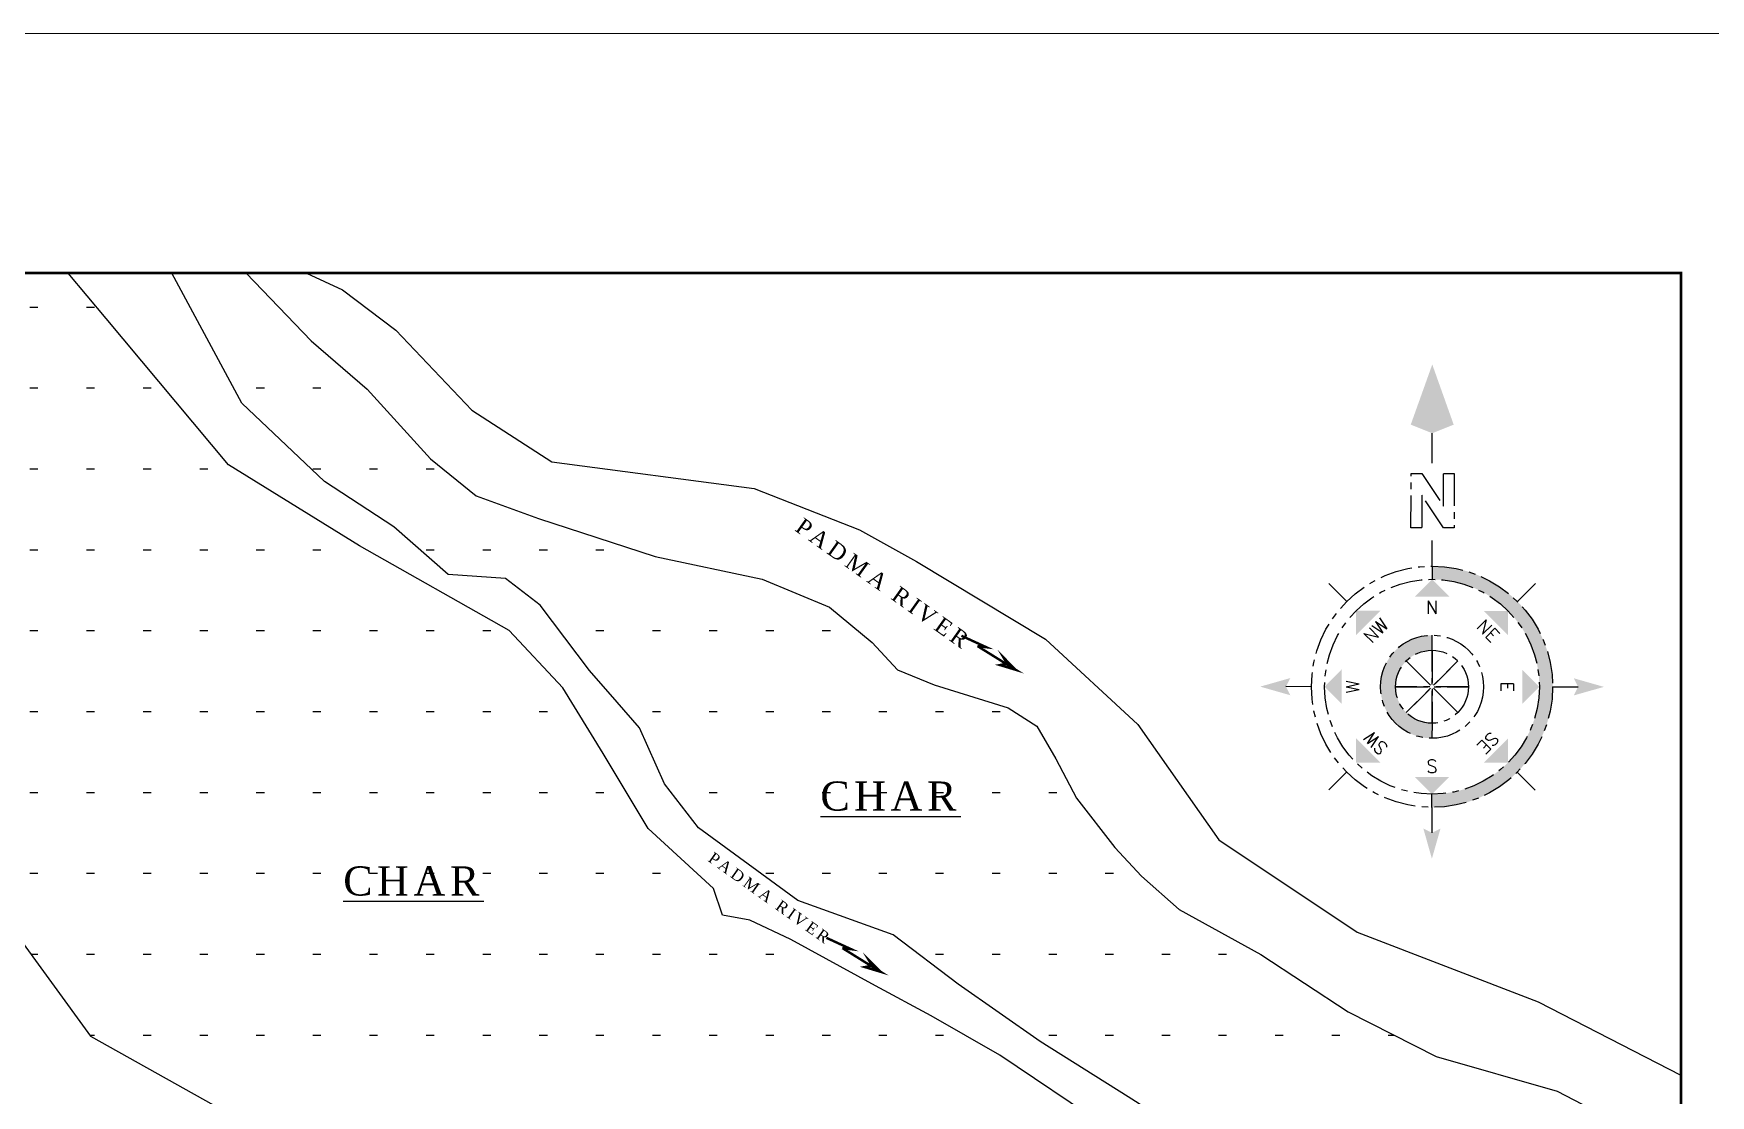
# Model space of a CAD drawing. Header units: inches. Extents: x -885 to 26362, y -28010 to 990.
# Drawn here: x 4331.4 to 4412.8, y -2359.7 to -2308.2 of the extents above; entities that cross this region are included whole.
import ezdxf
from ezdxf.enums import TextEntityAlignment as Align

# ---------------------------------------------------------------- set-up
doc = ezdxf.new("R2010")
doc.units = ezdxf.units.IN
doc.header["$MEASUREMENT"] = 0
doc.linetypes.add('CENTER', pattern=[2, 1.25, -0.25, 0.25, -0.25])
doc.layers.add('Final_Alingment', color=2, linetype='Continuous')
doc.layers.add('Text', color=7, linetype='Continuous')
doc.layers.add('Long Section Labels', color=7, linetype='Continuous', lineweight=9)
doc.styles.add('ROMANS', font='romans.shx', dxfattribs={"width": 0.8, "height": 100})
doc.styles.add('Text', font='times.ttf', dxfattribs={"height": 240})
pattern_1 = [(0, (-624.1878, -22766.3663), (0, 3.9241642), [0.3924164, -2.35449854])]

# ---------------------------------------------------------------- blocks, each defined once
blk = doc.blocks.new('Anno_North_J_Metric')
at = {"linetype": 'ByBlock', "lineweight": -2}
h = blk.add_hatch(color=0, dxfattribs=at)
h.paths.add_polyline_path([(-4.167, 0), (-4.679, 0, 1), (4.679, 0), (4.167, 0, -1)])
h.paths.add_polyline_path([(1.414, 0), (2, 0, 1), (-2, 0), (-1.414, 0, -1)])
at = {"color": 0, "linetype": 'ByBlock', "lineweight": -2}
for p, q in [((0, 4.679), (0, 5.667)), ((-3.308, 3.308), (-4.007, 4.007)), ((3.308, 3.308), (4.007, 4.007)), ((0, 1.414), (0, -1.414)), ((0, -1.414), (0, 1.414)), ((-1, 1), (1, -1)), ((-1, -1), (1, 1)), ((1, -1), (-1, 1)), ((1, 1), (-1, -1)), ((6.169, 0.401), (6.169, 0.821)), ((6.169, 0.821), (8.269, 0.821)), ((8.269, 0.821), (8.269, 0.401)), ((-4.679, 0), (-5.667, 0)), ((-4.679, 0), (-4.167, 0)), ((-1.414, 0), (-2, 0)), ((-1.414, 0), (1.414, 0)), ((1.414, 0), (-1.414, 0)), ((1.414, 0), (2, 0)), ((4.679, 0), (4.167, 0)), ((4.679, 0), (5.667, 0)), ((7.429, 0.401), (6.169, 0.401)), ((6.169, -0.439), (7.429, 0.401)), ((8.269, 0.401), (7.009, -0.439)), ((8.667, 0), (9.833, 0)), ((6.169, -0.859), (6.169, -0.439)), ((7.009, -0.439), (8.269, -0.439)), ((8.269, -0.439), (8.269, -0.859)), ((8.269, -0.859), (6.169, -0.859)), ((-3.308, -3.308), (-4.007, -4.007)), ((3.308, -3.308), (4.007, -4.007)), ((0, -4.679), (0, -5.667))]:
    blk.add_line(p, q, dxfattribs=at)
for radius in [4.679, 4.167, 2, 1.414]:
    blk.add_circle((0, 0), radius, dxfattribs=at)
for points in [[(-0.333, 5.5), (0, 5.667), (0, 6.667)], [(0, 6.667), (0.333, 5.5), (0, 5.667)], [(0, 4.167), (0.667, 3.5), (-0.667, 3.5)], [(-2.946, 2.946), (-2.003, 2.946), (-2.946, 2.003)], [(2.946, 2.946), (2.946, 2.003), (2.003, 2.946)], [(-4.167, 0), (-3.5, 0.667), (-3.5, -0.667)], [(4.167, 0), (3.5, -0.667), (3.5, 0.667)], [(12.5, 0), (10.167, 0.833), (9.833, 0)], [(-6.667, 0), (-5.5, 0.333), (-5.667, 0)], [(-5.5, -0.333), (-5.667, 0), (-6.667, 0)], [(9.833, 0), (10.167, -0.833), (12.5, 0)], [(-2.946, -2.946), (-2.946, -2.003), (-2.003, -2.946)], [(2.946, -2.946), (2.003, -2.946), (2.946, -2.003)], [(0, -4.167), (-0.667, -3.5), (0.667, -3.5)], [(0, -6.667), (-0.333, -5.5), (0, -5.667)], [(0.333, -5.5), (0, -5.667), (0, -6.667)]]:
    blk.add_solid(points, dxfattribs=at)
at = {"color": 0, "linetype": 'ByBlock', "lineweight": -2, "style": 'ROMANS'}
blk.add_text('W', height=0.5, dxfattribs=at).set_placement((0, 2.833), align=Align.CENTER)
for s, rotation, p in [('SW', 45, (-2.003, 2.003)), ('NW', 315, (2.003, 2.003)), ('S', 270, (-3.333, 0)), ('N', 270, (2.833, 0)), ('SE', 135, (-2, -2)), ('NE', 225, (2, -2)), ('E', 180, (0, -2.667))]:
    blk.add_text(s, height=0.5, rotation=rotation, dxfattribs=at).set_placement(p, align=Align.CENTER)

msp = doc.modelspace()

# ---------------------------------------------------------------- hatches: boundary and pattern name
at = {"layer": 'Text', "lineweight": 25}
h = msp.add_hatch(dxfattribs=at)
h.set_pattern_fill('ACAD_ISO07W100', color=0, scale=0.784833, style=0)
h.set_pattern_definition(pattern_1)
h.paths.add_polyline_path([(4354.502538, -2337.161061), (4347.247089, -2333.049069), (4340.889222, -2329.121969), (4334.949346, -2322.023976), (4333.107047, -2319.820067), (4313.667197, -2319.820067), (4314.66679, -2322.199623), (4315.973563, -2327.840669), (4320.184275, -2335.502582), (4326.471744, -2346.244791), (4334.197983, -2356.848331), (4340.57345, -2360.414892), (4348.062093, -2361.585256), (4358.120284, -2365.800787), (4375.605519, -2369.622499), (4390.798402, -2373.934174), (4411.376772, -2381.719052), (4411.376772, -2379.676911), (4403.526315, -2376.522658), (4405.136681, -2376.119594), (4406.025463, -2375.85335), (4406.355456, -2375.28943), (4405.875866, -2374.666345), (4404.419496, -2373.477491), (4403.231521, -2372.854406), (4400.041588, -2371.478812), (4396.182868, -2369.420967), (4392.588143, -2367.21336), (4387.378652, -2364.182985), (4383.409935, -2361.189588), (4378.323641, -2357.765394), (4374.98411, -2355.862858), (4372.286967, -2354.398515), (4368.181852, -2352.144685), (4366.188694, -2351.207284), (4364.868721, -2350.972472), (4364.428731, -2349.683777), (4361.260797, -2346.77543), (4359.065242, -2343.127516), (4357.116083, -2339.938134)])
h.paths.add_polyline_path([(4346.028596, -2350.822608), (4353.049823, -2350.822608), (4353.049823, -2347.806236), (4346.028596, -2347.806236)], flags=24)
h = msp.add_hatch(dxfattribs=at)
h.set_pattern_fill('ACAD_ISO07W100', color=0, scale=0.784833, style=0)
h.set_pattern_definition(pattern_1)
h.paths.add_polyline_path([(4387.022259, -2350.70253), (4385.200697, -2349.077332), (4383.907124, -2347.688795), (4382.041563, -2345.298145), (4381.033984, -2343.384516), (4380.123203, -2341.805541), (4378.728432, -2340.906967), (4375.138107, -2339.79207), (4373.360544, -2339.069143), (4372.12417, -2337.745319), (4370.047413, -2336.029524), (4366.787081, -2334.666872), (4361.59959, -2333.57601), (4355.932508, -2331.728942), (4352.909771, -2330.621441), (4350.692217, -2328.835387), (4347.612281, -2325.451869), (4344.901938, -2323.112988), (4342.376391, -2322.558313), (4339.877735, -2323.044888), (4341.540408, -2326.126723), (4345.544325, -2329.933644), (4348.905854, -2332.126459), (4351.550199, -2334.448699), (4354.330941, -2334.642836), (4356.007306, -2335.93338), (4358.400856, -2339.095028), (4359.756028, -2340.642572), (4360.829606, -2341.8758), (4362.04838, -2344.595557), (4363.693946, -2346.736603), (4368.516245, -2350.253243), (4373.149349, -2351.920966), (4376.299683, -2354.326408), (4380.286, -2357.103481), (4384.549511, -2359.788109), (4389.996597, -2363.260375), (4392.544144, -2365.321918), (4396.57446, -2368.093445), (4400.089987, -2370.186419), (4402.848729, -2370.742943), (4409.540989, -2375.557523), (4411.376772, -2376.538047), (4411.376772, -2362.732567), (4409.884182, -2361.862594), (4405.361077, -2359.518167), (4399.504799, -2357.830106), (4395.219288, -2355.659477), (4390.995376, -2352.884252)])
h.paths.add_polyline_path([(4369.260684, -2344.132964), (4376.20654, -2344.132964), (4376.20654, -2346.534553), (4369.260684, -2346.534553)], flags=24)

# ---------------------------------------------------------------- linework, layer by layer
at = {"layer": 'Long Section Labels'}
msp.add_lwpolyline([(4256.337702, -2308.201254), (4468.71999, -2308.201254), (4468.71999, -2458.37677), (4256.337702, -2458.37677)], close=True, dxfattribs=at)
at = {"layer": 'Text', "const_width": 0.117725}
msp.add_lwpolyline([(4271.455292, -2319.820067), (4411.376772, -2319.820067), (4411.376772, -2413.77649), (4271.455292, -2413.77649)], close=True, dxfattribs=at)
at = {"layer": 'Text'}
for points in [[(4383.409935, -2361.189588), (4378.323641, -2357.765394), (4374.98411, -2355.862858), (4372.286967, -2354.398515), (4368.181852, -2352.144685), (4366.188694, -2351.207284), (4364.868721, -2350.972472), (4364.428731, -2349.683777), (4361.260797, -2346.77543), (4359.065242, -2343.127516), (4357.116083, -2339.938134), (4354.502538, -2337.161061), (4347.247089, -2333.049069), (4340.889222, -2329.121969), (4334.949346, -2322.023976), (4333.107047, -2319.820067)], [(4411.376772, -2376.538047), (4409.540989, -2375.557523), (4402.848729, -2370.742943), (4400.089987, -2370.186419), (4396.57446, -2368.093445), (4392.544144, -2365.321918), (4389.996597, -2363.260375), (4384.549511, -2359.788109), (4380.286, -2357.103481), (4376.299683, -2354.326408), (4373.149349, -2351.920966), (4368.516245, -2350.253243), (4363.693946, -2346.736603), (4362.04838, -2344.595557), (4360.829606, -2341.8758), (4359.756028, -2340.642572), (4358.400856, -2339.095028), (4356.007306, -2335.93338), (4354.330941, -2334.642836), (4351.550199, -2334.448699), (4348.905854, -2332.126459), (4345.544325, -2329.933644), (4341.540408, -2326.126723), (4338.137919, -2319.820067)], [(4341.742526, -2319.820067), (4341.742526, -2319.820067), (4344.901938, -2323.112988), (4347.612281, -2325.451869), (4350.692217, -2328.835387), (4352.909771, -2330.621441), (4355.932508, -2331.728942), (4361.59959, -2333.57601), (4366.787081, -2334.666872), (4370.047413, -2336.029524), (4372.12417, -2337.745319), (4373.360544, -2339.069143), (4375.138107, -2339.79207), (4378.728432, -2340.906967), (4380.123203, -2341.805541), (4381.033984, -2343.384516), (4382.041563, -2345.298145), (4383.907124, -2347.688795), (4385.200697, -2349.077332), (4387.022259, -2350.70253), (4390.995376, -2352.884252), (4395.219288, -2355.659477), (4399.504799, -2357.830106), (4405.361077, -2359.518167), (4409.884182, -2361.862594)], [(4344.671922, -2319.820067), (4346.424306, -2320.639137), (4349.015852, -2322.591594), (4352.698575, -2326.466924), (4356.579294, -2328.985149), (4366.404289, -2330.275693), (4371.512583, -2332.278071), (4374.271325, -2333.821916), (4380.536795, -2337.586312), (4385.024701, -2341.724188), (4388.949419, -2347.320861), (4395.663679, -2351.79524), (4404.445896, -2355.17691), (4411.376772, -2358.7274)], [(4326.471744, -2346.244791), (4334.197983, -2356.848331), (4340.57345, -2360.414892), (4340.57345, -2360.414892), (4348.062093, -2361.585256), (4358.120284, -2365.800787), (4375.605519, -2369.622499), (4390.798402, -2373.934174), (4411.266775, -2381.677439), (4411.376772, -2413.77649)]]:
    msp.add_lwpolyline(points, dxfattribs=at)
at = {"layer": 'Text', "const_width": 0.117725}
for points in [[(4377.235746, -2337.918982), (4377.662768, -2337.970859), (4376.460233, -2337.418977)], [(4377.239019, -2337.91938), (4379.090456, -2339.067987), (4378.328741, -2338.838777), (4378.678379, -2338.772883), (4378.502549, -2338.475966), (4379.090456, -2339.067987)], [(4370.679289, -2352.570685), (4371.106311, -2352.622562), (4369.903776, -2352.070679)], [(4370.682563, -2352.571083), (4372.533999, -2353.71969), (4371.772284, -2353.49048), (4372.121922, -2353.424586), (4371.946092, -2353.127669), (4372.533999, -2353.71969)]]:
    msp.add_lwpolyline(points, dxfattribs=at)

# ---------------------------------------------------------------- block references
at = {"layer": 'Final_Alingment', "color": 5, "linetype": 'CENTER', "ltscale": 0.5, "xscale": 1.250793206917832, "yscale": 1.250793206918975, "zscale": 1.250793206934404, "rotation": 89.95746063459418}
msp.add_blockref('Anno_North_J_Metric', (4399.296185, -2339.891032), dxfattribs=at)
at = {"layer": 'Final_Alingment', "color": 0, "linetype": 'CENTER', "ltscale": 0.5, "xscale": 1.250793206917832, "yscale": 1.250793206918975, "zscale": 1.250793206934404, "rotation": 89.95746063459418}
msp.add_blockref('Anno_North_J_Metric', (4399.296185, -2339.891032), dxfattribs=at)

# ---------------------------------------------------------------- texts
at = {"layer": 'Text', "width": 12.96633144, "attachment_point": 1, "rotation": 324.60090921, "style": 'Text'}
for insert, char_height in [((4368.784915, -2331.650803), 0.78483285), ((4364.437763, -2347.876095), 0.54938299)]:
    msp.add_mtext('{\\T1.25;PADMA RIVER}', dxfattribs=dict(at, insert=insert, char_height=char_height))
at = {"layer": 'Text', "char_height": 1.41269912, "attachment_point": 1, "style": 'Text'}
for insert in [(4369.613859, -2344.486139), (4346.457142, -2348.605526)]:
    msp.add_mtext('{\\T1.15;\\LCHAR}', dxfattribs=dict(at, insert=insert))

doc.saveas('drawing.dxf')
